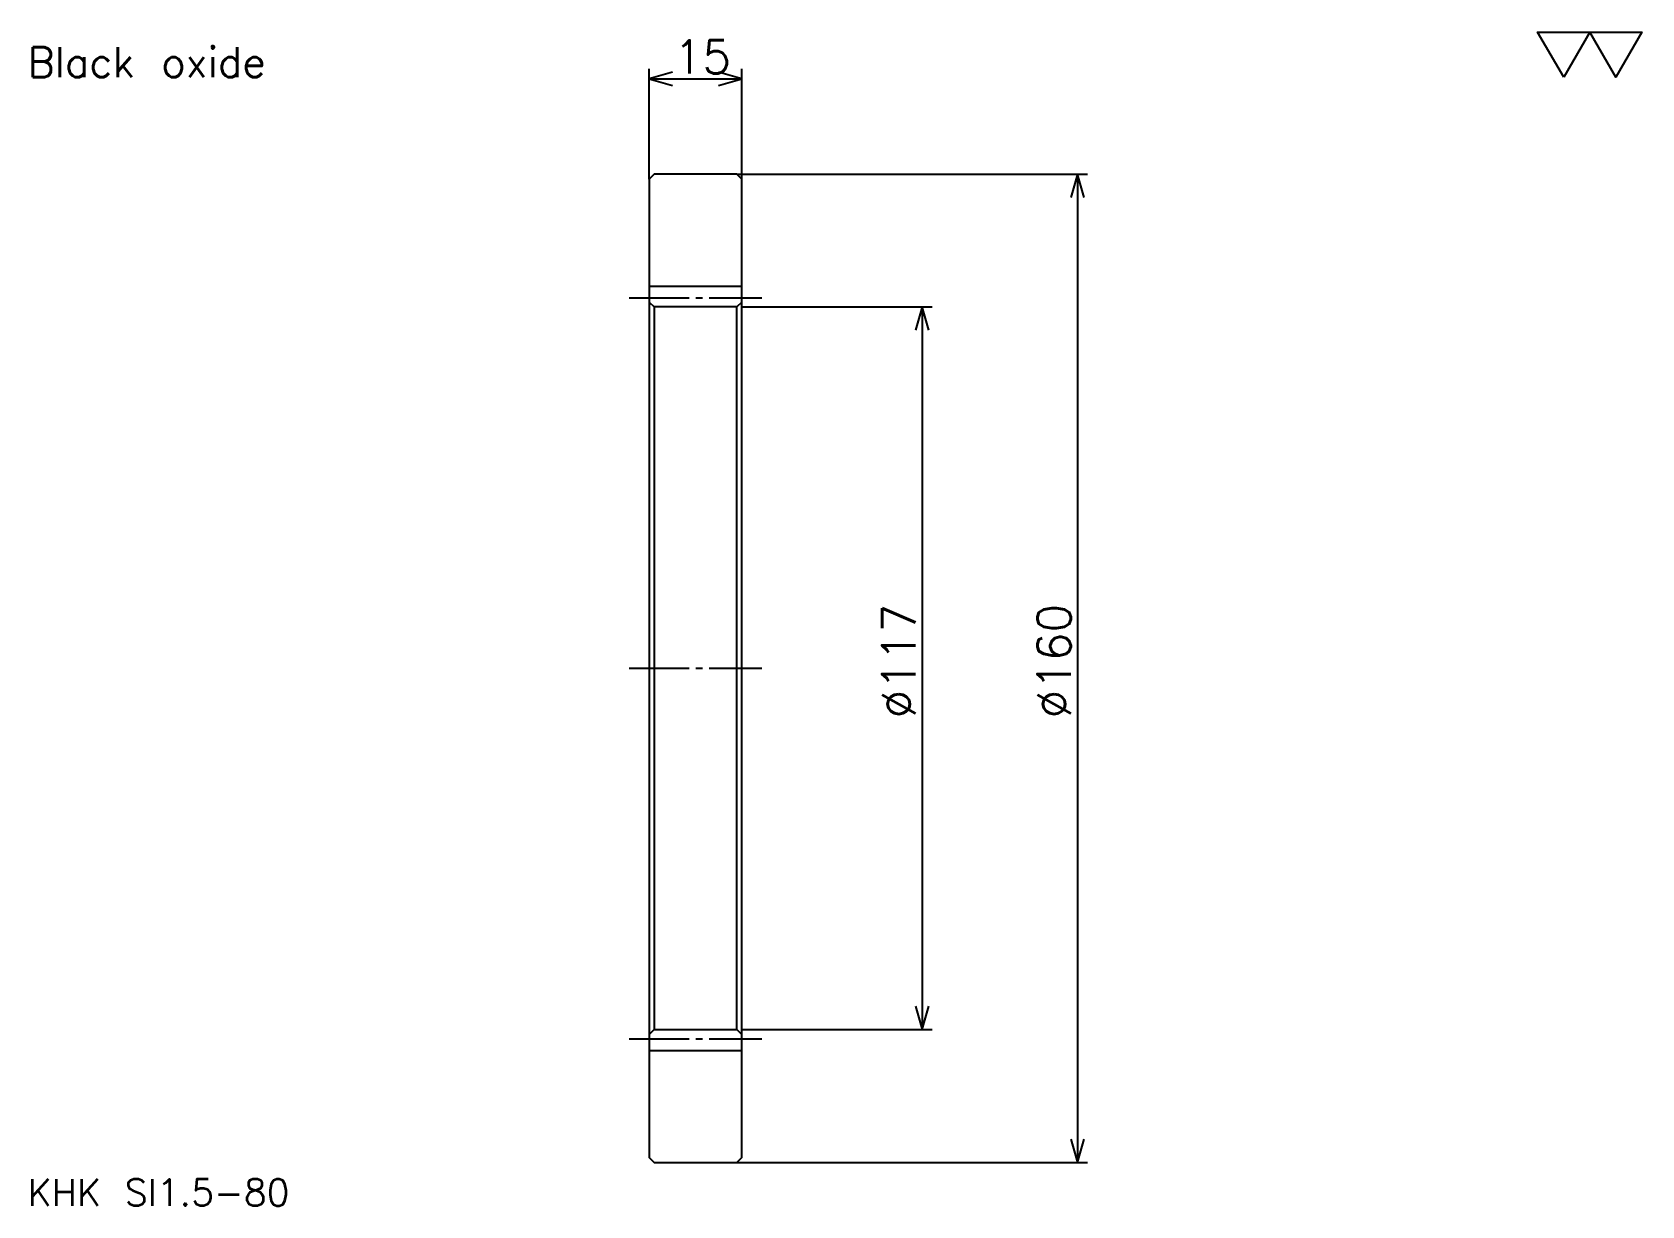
# Model space of a CAD drawing. Extents: x 12 to 272, y 12 to 202.
import ezdxf

# ---------------------------------------------------------------- set-up
doc = ezdxf.new("R2010")
doc.units = 0
doc.linetypes.add('DASHDOT', pattern=[12.972973, 9.72973, -1.081081, 1.081081, -1.081081])
doc.layers.get('0').update_dxf_attribs({"linetype": 'CONTINUOUS'})
doc.layers.add('DASHDOT', color=6, linetype='DASHDOT')
doc.styles.add('KANJI', font='TXT', dxfattribs={"bigfont": 'BIGFONT'})

msp = doc.modelspace()

# ---------------------------------------------------------------- linework, layer by layer
at = {"color": 5}
for p, q in [((111.418915, 178.118912), (111.418915, 195.956757)), ((126.418915, 178.118912), (126.418915, 195.956757)), ((111.418915, 194.335129), (126.418915, 194.335129)), ((125.618912, 178.918915), (182.375671, 178.918915)), ((180.754059, 178.918915), (180.754059, 18.918915)), ((126.418915, 157.418915), (157.229721, 157.418915)), ((155.608109, 157.418915), (155.608109, 40.418915)), ((126.418915, 40.418915), (157.229721, 40.418915)), ((125.618912, 18.918915), (182.375671, 18.918915))]:
    msp.add_line(p, q, dxfattribs=at)
at = {"color": 4}
for p, q in [((111.418915, 160.793915), (126.418915, 160.793915)), ((126.418915, 158.218918), (125.618912, 157.418915)), ((111.418915, 39.618916), (112.218918, 40.418915)), ((126.418915, 39.618916), (125.618912, 40.418915)), ((111.418915, 37.043915), (126.418915, 37.043915))]:
    msp.add_line(p, q, dxfattribs=at)
at = {"color": 7}
msp.add_lwpolyline([(259.459473, 194.594589), (255.243256, 201.902695), (272.108124, 201.902695), (267.891907, 194.594589), (263.67569, 201.902695), (259.459473, 194.594589)], dxfattribs=at)
at = {"color": 5}
for points in [[(115.202698, 195.416199), (111.418915, 194.335129), (115.202698, 193.254059)], [(122.635132, 193.254059), (126.418915, 194.335129), (122.635132, 195.416199)], [(181.835129, 175.135132), (180.754059, 178.918915), (179.672974, 175.135132)], [(156.689178, 153.635132), (155.608109, 157.418915), (154.527023, 153.635132)], [(154.527023, 44.202698), (155.608109, 40.418915), (156.689178, 44.202698)], [(179.672974, 22.702698), (180.754059, 18.918915), (181.835129, 22.702698)]]:
    msp.add_lwpolyline(points, dxfattribs=at)
at = {"color": 4}
for points in [[(111.418915, 39.618916), (111.418915, 19.718918), (112.218918, 18.918915), (125.618912, 18.918915), (126.418915, 19.718918), (126.418915, 178.118912), (125.618912, 178.918915), (112.218918, 178.918915), (111.418915, 178.118912), (111.418915, 39.618916)], [(111.418915, 158.218918), (112.218918, 157.418915), (112.218918, 40.418915), (125.618912, 40.418915), (125.618912, 157.418915), (112.218918, 157.418915)]]:
    msp.add_lwpolyline(points, dxfattribs=at)
at = {"layer": 'DASHDOT', "color": 7}
for p, q in [((108.175674, 158.918915), (129.662155, 158.918915)), ((108.175674, 98.918915), (129.662155, 98.918915)), ((108.175674, 38.918915), (129.662155, 38.918915))]:
    msp.add_line(p, q, dxfattribs=at)

# ---------------------------------------------------------------- texts
at = {"color": 7, "style": 'KANJI'}
for s, height, p in [('Black oxide', 4.864865, (10.810811, 194.594589)), ('15', 5.405405, (115.405403, 195.199997)), ('KHK SI1.5-80', 4.324324, (10.810811, 11.891891))]:
    msp.add_text(s, height=height, dxfattribs=at).set_placement(p)
for s, p in [('%%c117', (154.527023, 90.810806)), ('%%c160', (179.672974, 90.810806))]:
    msp.add_text(s, height=5.405405, rotation=90, dxfattribs=at).set_placement(p)

doc.saveas('drawing.dxf')
